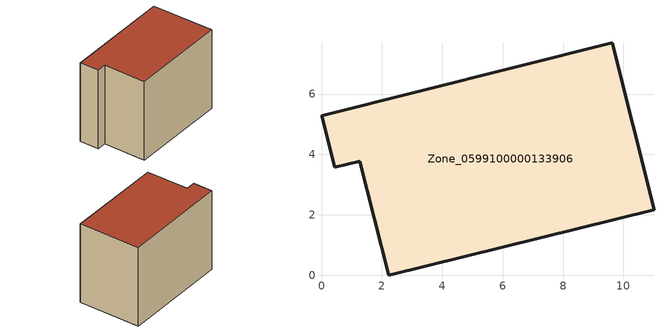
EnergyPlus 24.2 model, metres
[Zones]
Zone_0599100000133906
 floor ground (C_G): 1.27,3.78 0.44,3.57 0,5.29 9.62,7.7 11.01,2.17 2.22,0 z0
 wall outside (C_F): 9.62,7.7 0,5.29 0.44,3.57 1.27,3.78 2.22,0 11.01,2.17 9.62,7.7 z0:7.58
 roof outside (C_R): 2.22,0 11.01,2.17 9.62,7.7 0,5.29 0.44,3.57 1.27,3.78 z7.58
[BUILDING]
Pand.0599100000133906: North Axis=0; Terrain=City; Loads Convergence Tolerance Value=0.04; Temperature Convergence Tolerance Value=0.4; Solar Distribution=FullExterior; Maximum Number of Warmup Days=25; Minimum Number of Warmup Days=1
[Site:Location]
Rotterdam.The.Hague.AP_ZH_NLD Design_Conditions: Latitude=51.96; Longitude=4.45; Time Zone=1; Elevation=-4.5
[SITE:GROUNDTEMPERATURE:BUILDINGSURFACE]
18, 18, 18, 18, 18, 18, 18, 18, 18, 18, 18, 18
[MATERIAL] Thermal Absorptance=0.9; Solar Absorptance=0.7; Visible Absorptance=0.7
Name | Roughness | Thickness | Conductivity | Density | Specific Heat
G.TC.1975-1991 | MediumSmooth | 0.15 | 0.288461 | 540 | 1210
F.TC.1975-1991 | Rough | 0.3 | 0.230769 | 1920 | 840
R.TC.1975-1991 | MediumRough | 0.2 | 0.153846 | 1500 | 1000
[CONSTRUCTION]
C_G: G.TC.1975-1991
C_F: F.TC.1975-1991
C_R: R.TC.1975-1991
[ZONE]
Zone_0599100000133906: Type=1; Multiplier=1; Ceiling Height=Autocalculate; Volume=Autocalculate; Floor Area=autocalculate; Part of Total Floor Area=Yes
[ZONEINFILTRATION:DESIGNFLOWRATE]
Infil_Zone_0599100000133906: Zone or ZoneList or Space or SpaceList=Zone_0599100000133906; Schedule=AlwaysOn; Design Flow Rate Calculation Method=Flow/Area; Flow Rate per Floor Area=0.003; Constant Term Coefficient=1; Temperature Term Coefficient=0; Velocity Term Coefficient=0; Velocity Squared Term Coefficient=0
[HVACTEMPLATE:ZONE:IDEALLOADSAIRSYSTEM]
Zone_0599100000133906: Maximum Heating Supply Air Temperature=50; Minimum Cooling Supply Air Temperature=13; Maximum Heating Supply Air Humidity Ratio=0.0156; Minimum Cooling Supply Air Humidity Ratio=0.0077; Heating Limit=NoLimit; Cooling Limit=NoLimit; Dehumidification Control Type=ConstantSensibleHeatRatio; Cooling Sensible Heat Ratio=0.7; Dehumidification Setpoint=60; Humidification Control Type=None; Humidification Setpoint=30; Outdoor Air Method=None; Outdoor Air Flow Rate per Person=0.00944; Outdoor Air Flow Rate per Zone Floor Area=0; Outdoor Air Flow Rate per Zone=0; Demand Controlled Ventilation Type=None; Outdoor Air Economizer Type=NoEconomizer; Heat Recovery Type=None; Sensible Heat Recovery Effectiveness=0.7; Latent Heat Recovery Effectiveness=0.65
[ZONECONTROL:THERMOSTAT]
ThermostatControl_Zone_0599100000133906: Zone or ZoneList=Zone_0599100000133906; Control Type Schedule=DualSetpointControlType; Control 1=Thermostat_Zone_0599100000133906; Temperature Difference Between Cutout And Setpoint=0
[THERMOSTATSETPOINT:DUALSETPOINT]
Thermostat_Zone_0599100000133906: Heating Setpoint Temperature Schedule=HeatingSetpoint_Zone_0599100000133906; Cooling Setpoint Temperature Schedule=CoolingSetpoint_Zone_0599100000133906
[SCHEDULE:COMPACT]
HeatingSetpoint_Zone_0599100000133906: Through: 12/31, For: AllDays, Until: 24:00, 21
CoolingSetpoint_Zone_0599100000133906: Through: 12/31, For: AllDays, Until: 24:00, 24
DualSetpointControlType: Through: 12/31, For: AllDays, Until: 24:00, 4
AlwaysOn: Through: 12/31, For: AllDays, Until: 24:00, 1
